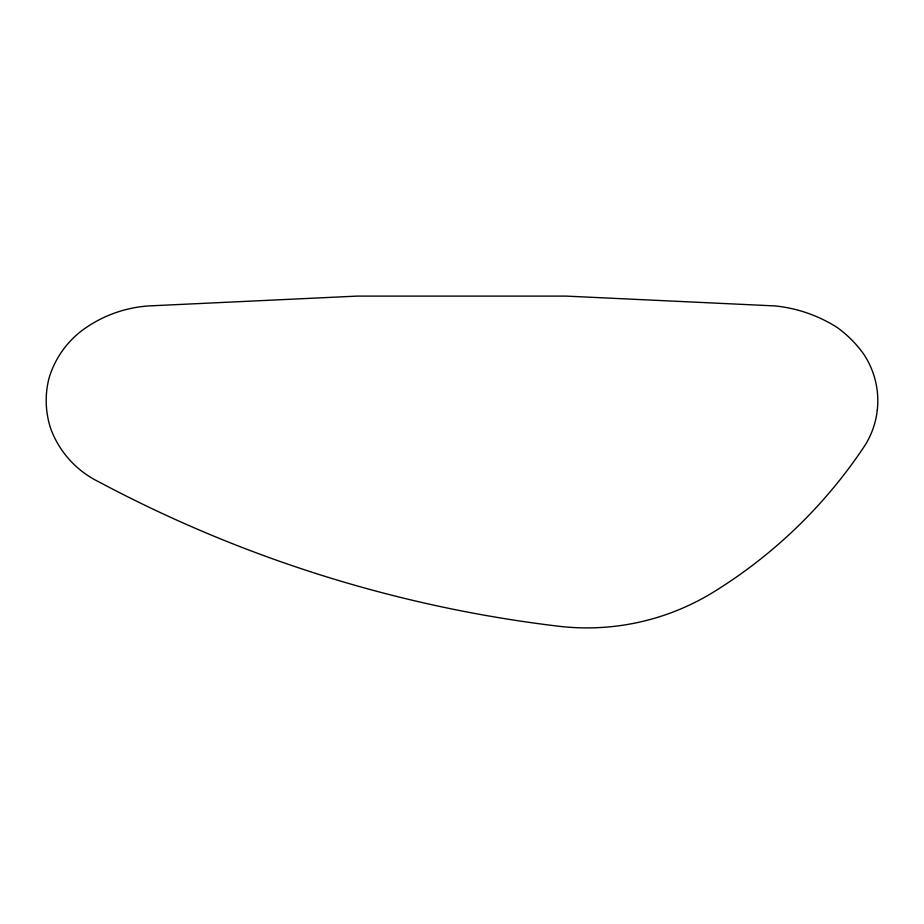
<?xml version="1.0" encoding="UTF-8"?>
<svg xmlns="http://www.w3.org/2000/svg" width="924" height="924" viewBox="0 0 924 924"><rect width="100%" height="100%" fill="white"/><g stroke="black" fill="none" stroke-linecap="round" stroke-linejoin="round"><path stroke-width="1.39" d="M877.303 409.956L876.564 415.199A84.072 84.072 0 0 1 865.384 444.756A490.563 490.563 0 0 1 713.871 591.845A241.337 241.337 0 0 1 558.292 626.195A1307.31 1307.31 0 0 1 98.198 481.519A96.05 96.05 0 0 1 50.82 428.909A89.582 89.582 0 0 1 49.03 378.159A93.162 93.162 0 0 1 81.901 330.607A126.126 126.126 0 0 1 148.348 305.948L357.161 296.107L566.204 296.107L775.017 305.925A142.18 142.18 0 0 1 837.236 327.523A114.957 114.957 0 0 1 863.905 354.435A84.072 84.072 0 0 1 877.303 409.956"/></g></svg>
